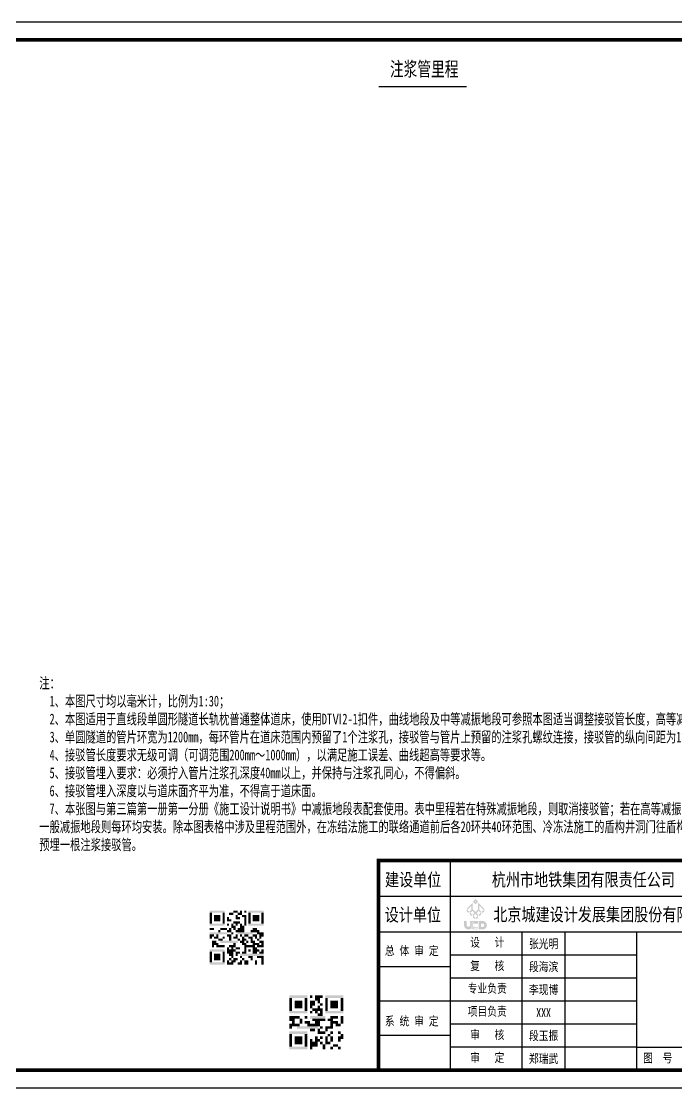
# Model space of a CAD drawing. Header units: millimetres. Extents: x -17676 to 10684, y -16208 to -7028.
# Drawn here: x 1541 to 7022, y -16208 to -7287 of the extents above; entities that cross this region are included whole.
import ezdxf
from ezdxf.enums import TextEntityAlignment as Align

# ---------------------------------------------------------------- set-up
doc = ezdxf.new("R2010")
doc.units = ezdxf.units.MM
for name, color, linetype in [('GesoftDrawFrameFrameBlockLayer', 7, 'Continuous'), ('GesoftDrawFrameInLineLayer', 85, 'Continuous'), ('GesoftDrawFrameOutLineLayer', 180, 'Continuous'), ('GesoftDrawFrameTitleLayer', 7, 'Continuous'), ('文字及标注', 6, 'Continuous'), ('设计线', 1, 'Continuous')]:
    doc.layers.add(name, color=color, linetype=linetype)
doc.styles.add('TXT', font='仿宋_GB2312.ttf', dxfattribs={"width": 0.7, "height": 80})
doc.styles.add('宋体样式', font='SimSun.ttf', dxfattribs={"width": 0.8})
doc.styles.add('宋体样式宽度0.65', font='SimSun.ttf', dxfattribs={"width": 0.65})
doc.styles.add('宋体样式宽度0.7', font='SimSun.ttf', dxfattribs={"width": 0.7})
doc.styles.add('条形码', font='BC_C39.FBC', dxfattribs={"height": 11})

# ---------------------------------------------------------------- blocks, each defined once
blk = doc.blocks.new('1.25_b3e8e4764a4440fefd9a3783b56da640')
at = {"layer": 'GesoftDrawFrameInLineLayer', "color": 0, "const_width": 1}
blk.add_lwpolyline([(0, 0), (0, 287), (-915, 287), (-915, 0), (0, 0)], dxfattribs=at)
at = {"layer": 'GesoftDrawFrameOutLineLayer', "color": 0, "const_width": 0.35}
blk.add_lwpolyline([(5, -5), (5, 292), (-940, 292), (-940, -5), (5, -5)], dxfattribs=at)
blk = doc.blocks.new('GESOFT00000000NEW_049a35bf7f0736cc4250df00ece10f93_b3e8e4764a4440fefd9a3783b56da640_2e1cf7a908f61d0b50dc33cccab90907')
at = {"layer": 'GesoftDrawFrameTitleLayer'}
h = blk.add_hatch(color=7, dxfattribs=at)
h.paths.add_polyline_path([(-172.25, 46.91), (-172.98, 46.18), (-173.72, 46.91), (-172.99, 47.65)])
h.paths.add_polyline_path([(-172.99, 47.13), (-173.2, 46.92), (-172.99, 46.72), (-172.78, 46.93)], flags=16)
h.paths.add_polyline_path([(-173.73, 46.66), (-173.73, 44.75), (-172.99, 44.02), (-172.26, 44.75), (-172.26, 46.68), (-170.47, 44.89), (-170.72, 44.64), (-170.46, 44.38), (-171.04, 43.8), (-171.29, 44.05), (-171.56, 43.78), (-171.31, 43.53), (-171.88, 42.95), (-172.14, 43.2), (-172.41, 42.94), (-172.15, 42.69), (-172.73, 42.11), (-172.99, 42.36), (-173.24, 42.11), (-173.82, 42.69), (-173.57, 42.94), (-173.84, 43.21), (-174.09, 42.96), (-174.67, 43.54), (-174.42, 43.79), (-174.69, 44.06), (-174.94, 43.81), (-175.51, 44.38), (-175.26, 44.64), (-175.51, 44.88)])
h.paths.add_polyline_path([(-171.87, 45.79), (-171.87, 44.63), (-171.29, 44.05), (-170.72, 44.64)], flags=16)
h.paths.add_polyline_path([(-172.14, 44.36), (-172.72, 43.79), (-172.14, 43.2), (-171.56, 43.78)], flags=16)
h.paths.add_polyline_path([(-172.99, 43.53), (-173.57, 42.94), (-172.99, 42.36), (-172.41, 42.94)], flags=16)
h.paths.add_polyline_path([(-173.84, 44.37), (-174.42, 43.79), (-173.84, 43.21), (-173.25, 43.79)], flags=16)
h.paths.add_polyline_path([(-174.12, 44.63), (-174.12, 45.79), (-175.26, 44.64), (-174.69, 44.06)], flags=16)
edge = h.paths.add_edge_path()
edge.add_spline(control_points=[(-173.82, 41.43), (-173.82, 41.43), (-173.82, 41.52), (-173.82, 41.52), (-173.82, 41.52), (-174.53, 41.52), (-174.53, 41.52), (-174.53, 41.52), (-174.53, 40.35), (-174.53, 40.35), (-174.53, 40.09), (-174.74, 39.89), (-174.99, 39.89), (-175.24, 39.89), (-175.45, 40.09), (-175.45, 40.35), (-175.45, 40.35), (-175.45, 41.52), (-175.45, 41.52), (-175.45, 41.52), (-176.16, 41.52), (-176.16, 41.52), (-176.16, 41.52), (-176.16, 40.35), (-176.16, 40.35), (-176.16, 39.7), (-175.64, 39.18), (-174.99, 39.18), (-174.67, 39.18), (-174.38, 39.3), (-174.17, 39.51), (-173.96, 39.3), (-173.68, 39.18), (-173.36, 39.18), (-173.36, 39.18), (-172.27, 39.18), (-172.27, 39.18), (-172.27, 39.18), (-172.27, 39.32), (-172.27, 39.32), (-172.43, 39.32), (-173.37, 39.32), (-173.37, 39.33), (-173.93, 39.34), (-174.38, 39.8), (-174.38, 40.35), (-174.38, 40.91), (-173.93, 41.36), (-173.37, 41.38), (-173.37, 41.38), (-172.43, 41.38), (-172.27, 41.38), (-172.27, 41.38), (-172.27, 41.52), (-172.27, 41.52), (-172.27, 41.52), (-173.36, 41.52), (-173.36, 41.52), (-173.52, 41.52), (-173.68, 41.49), (-173.82, 41.43)], knot_values=[0, 0, 0, 0, 1, 1, 1, 2, 2, 2, 3, 3, 3, 4, 4, 4, 5, 5, 5, 6, 6, 6, 7, 7, 7, 8, 8, 8, 9, 9, 9, 10, 10, 10, 11, 11, 11, 12, 12, 12, 13, 13, 13, 14, 14, 14, 15, 15, 15, 16, 16, 16, 17, 17, 17, 18, 18, 18, 19, 19, 19, 20, 20, 20, 20], degree=3, periodic=0)
edge = h.paths.add_edge_path(flags=17)
edge.add_spline(control_points=[(-174.32, 40.35), (-174.32, 39.83), (-173.9, 39.39), (-173.37, 39.38), (-173.36, 39.38), (-172.43, 39.38), (-172.27, 39.38), (-172.27, 39.38), (-172.27, 39.5), (-172.27, 39.5), (-172.43, 39.5), (-173.37, 39.5), (-173.37, 39.51), (-173.84, 39.52), (-174.2, 39.89), (-174.2, 40.35), (-174.2, 40.81), (-173.84, 41.18), (-173.37, 41.2), (-173.37, 41.2), (-172.43, 41.2), (-172.27, 41.2), (-172.27, 41.2), (-172.27, 41.32), (-172.27, 41.32), (-172.43, 41.32), (-173.36, 41.32), (-173.37, 41.32), (-173.89, 41.31), (-174.32, 40.87), (-174.32, 40.35)], knot_values=[0, 0, 0, 0, 1, 1, 1, 2, 2, 2, 3, 3, 3, 4, 4, 4, 5, 5, 5, 6, 6, 6, 7, 7, 7, 8, 8, 8, 9, 9, 9, 10, 10, 10, 10], degree=3, periodic=0)
edge = h.paths.add_edge_path(flags=16)
edge.add_spline(control_points=[(-174.14, 40.35), (-174.14, 39.92), (-173.8, 39.57), (-173.37, 39.56), (-173.36, 39.56), (-172.43, 39.56), (-172.27, 39.56), (-172.27, 39.56), (-172.27, 39.68), (-172.27, 39.68), (-172.43, 39.68), (-173.36, 39.68), (-173.37, 39.68), (-173.73, 39.69), (-174.02, 39.98), (-174.02, 40.35), (-174.02, 40.71), (-173.74, 41.01), (-173.38, 41.02), (-173.37, 41.02), (-172.43, 41.02), (-172.27, 41.02), (-172.27, 41.02), (-172.27, 41.14), (-172.27, 41.14), (-172.43, 41.14), (-173.36, 41.14), (-173.37, 41.14), (-173.8, 41.13), (-174.14, 40.78), (-174.14, 40.35)], knot_values=[0, 0, 0, 0, 1, 1, 1, 2, 2, 2, 3, 3, 3, 4, 4, 4, 5, 5, 5, 6, 6, 6, 7, 7, 7, 8, 8, 8, 9, 9, 9, 10, 10, 10, 10], degree=3, periodic=0)
edge = h.paths.add_edge_path(flags=16)
edge.add_spline(control_points=[(-173.96, 40.35), (-173.96, 40.02), (-173.7, 39.75), (-173.37, 39.74), (-173.35, 39.74), (-172.43, 39.74), (-172.27, 39.74), (-172.27, 39.74), (-172.27, 39.89), (-172.27, 39.89), (-172.27, 39.89), (-173.31, 39.89), (-173.31, 39.89), (-173.56, 39.89), (-173.81, 40.1), (-173.81, 40.35), (-173.81, 40.6), (-173.56, 40.81), (-173.31, 40.81), (-173.31, 40.81), (-172.27, 40.81), (-172.27, 40.81), (-172.27, 40.81), (-172.27, 40.96), (-172.27, 40.96), (-172.43, 40.96), (-173.36, 40.96), (-173.37, 40.96), (-173.7, 40.95), (-173.96, 40.68), (-173.96, 40.35)], knot_values=[0, 0, 0, 0, 1, 1, 1, 2, 2, 2, 3, 3, 3, 4, 4, 4, 5, 5, 5, 6, 6, 6, 7, 7, 7, 8, 8, 8, 9, 9, 9, 10, 10, 10, 10], degree=3, periodic=0)
edge = h.paths.add_edge_path()
edge.add_spline(control_points=[(-170.98, 41.52), (-170.98, 41.52), (-171.45, 41.52), (-171.45, 41.52), (-171.45, 41.52), (-172.08, 41.52), (-172.08, 41.52), (-172.08, 41.52), (-172.08, 39.21), (-172.08, 39.21), (-172.08, 39.21), (-172.08, 39.21), (-172.08, 39.21), (-172.08, 39.21), (-172.07, 39.18), (-172.07, 39.18), (-172.07, 39.18), (-170.98, 39.18), (-170.98, 39.18), (-170.33, 39.18), (-169.81, 39.7), (-169.81, 40.35), (-169.81, 41), (-170.33, 41.52), (-170.98, 41.52)], knot_values=[0, 0, 0, 0, 1, 1, 1, 2, 2, 2, 3, 3, 3, 4, 4, 4, 5, 5, 5, 6, 6, 6, 7, 7, 7, 8, 8, 8, 8], degree=3, periodic=0)
edge = h.paths.add_edge_path(flags=16)
edge.add_spline(control_points=[(-170.98, 39.89), (-170.98, 39.89), (-171.45, 39.89), (-171.45, 39.89), (-171.45, 39.89), (-171.45, 40.81), (-171.45, 40.81), (-171.45, 40.81), (-170.98, 40.81), (-170.98, 40.81), (-170.73, 40.81), (-170.52, 40.6), (-170.52, 40.35), (-170.52, 40.1), (-170.73, 39.89), (-170.98, 39.89)], knot_values=[0, 0, 0, 0, 1, 1, 1, 2, 2, 2, 3, 3, 3, 4, 4, 4, 5, 5, 5, 5], degree=3, periodic=0)
at = {"color": 0}
for points in [[(-247.07, 44.41), (-242.87, 44.41), (-247.07, 43.81), (-242.87, 43.81)], [(-247.07, 43.81), (-246.47, 43.81), (-247.07, 43.21), (-246.47, 43.21)], [(-247.07, 43.21), (-246.47, 43.21), (-247.07, 42.61), (-246.47, 42.61)], [(-247.07, 42.61), (-246.47, 42.61), (-247.07, 42.01), (-246.47, 42.01)], [(-247.07, 42.01), (-246.47, 42.01), (-247.07, 41.41), (-246.47, 41.41)], [(-245.87, 43.21), (-244.07, 43.21), (-245.87, 42.61), (-244.07, 42.61)], [(-245.87, 42.61), (-244.07, 42.61), (-245.87, 42.01), (-244.07, 42.01)], [(-245.87, 42.01), (-244.07, 42.01), (-245.87, 41.41), (-244.07, 41.41)], [(-243.47, 43.81), (-242.87, 43.81), (-243.47, 43.21), (-242.87, 43.21)], [(-243.47, 43.21), (-242.87, 43.21), (-243.47, 42.61), (-242.87, 42.61)], [(-243.47, 42.61), (-242.87, 42.61), (-243.47, 42.01), (-242.87, 42.01)], [(-243.47, 42.01), (-242.87, 42.01), (-243.47, 41.41), (-242.87, 41.41)], [(-242.27, 42.61), (-241.67, 42.61), (-242.27, 42.01), (-241.67, 42.01)], [(-242.27, 42.01), (-241.07, 42.01), (-242.27, 41.41), (-241.07, 41.41)], [(-241.67, 43.81), (-240.47, 43.81), (-241.67, 43.21), (-240.47, 43.21)], [(-240.47, 44.41), (-239.27, 44.41), (-240.47, 43.81), (-239.27, 43.81)], [(-239.87, 43.21), (-239.27, 43.21), (-239.87, 42.61), (-239.27, 42.61)], [(-239.87, 42.61), (-238.67, 42.61), (-239.87, 42.01), (-238.67, 42.01)], [(-239.27, 43.81), (-238.07, 43.81), (-239.27, 43.21), (-238.07, 43.21)], [(-238.67, 44.41), (-238.07, 44.41), (-238.67, 43.81), (-238.07, 43.81)], [(-238.07, 43.21), (-236.87, 43.21), (-238.07, 42.61), (-236.87, 42.61)], [(-237.47, 44.41), (-236.87, 44.41), (-237.47, 43.81), (-236.87, 43.81)], [(-237.47, 42.61), (-236.87, 42.61), (-237.47, 42.01), (-236.87, 42.01)], [(-237.47, 42.01), (-236.87, 42.01), (-237.47, 41.41), (-236.87, 41.41)], [(-236.27, 44.41), (-232.07, 44.41), (-236.27, 43.81), (-232.07, 43.81)], [(-236.27, 43.81), (-235.67, 43.81), (-236.27, 43.21), (-235.67, 43.21)], [(-236.27, 43.21), (-235.67, 43.21), (-236.27, 42.61), (-235.67, 42.61)], [(-236.27, 42.61), (-235.67, 42.61), (-236.27, 42.01), (-235.67, 42.01)], [(-236.27, 42.01), (-235.67, 42.01), (-236.27, 41.41), (-235.67, 41.41)], [(-235.07, 43.21), (-233.27, 43.21), (-235.07, 42.61), (-233.27, 42.61)], [(-235.07, 42.61), (-233.27, 42.61), (-235.07, 42.01), (-233.27, 42.01)], [(-235.07, 42.01), (-233.27, 42.01), (-235.07, 41.41), (-233.27, 41.41)], [(-232.67, 43.81), (-232.07, 43.81), (-232.67, 43.21), (-232.07, 43.21)], [(-232.67, 43.21), (-232.07, 43.21), (-232.67, 42.61), (-232.07, 42.61)], [(-232.67, 42.61), (-232.07, 42.61), (-232.67, 42.01), (-232.07, 42.01)], [(-232.67, 42.01), (-232.07, 42.01), (-232.67, 41.41), (-232.07, 41.41)], [(-247.07, 41.41), (-246.47, 41.41), (-247.07, 40.81), (-246.47, 40.81)], [(-247.07, 40.81), (-242.87, 40.81), (-247.07, 40.21), (-242.87, 40.21)], [(-247.07, 39.61), (-245.87, 39.61), (-247.07, 39.01), (-245.87, 39.01)], [(-244.67, 39.01), (-244.07, 39.01), (-244.67, 38.41), (-244.07, 38.41)], [(-244.07, 39.61), (-242.27, 39.61), (-244.07, 39.01), (-242.27, 39.01)], [(-243.47, 41.41), (-242.87, 41.41), (-243.47, 40.81), (-242.87, 40.81)], [(-242.27, 40.81), (-241.67, 40.81), (-242.27, 40.21), (-241.67, 40.21)], [(-242.27, 39.01), (-241.07, 39.01), (-242.27, 38.41), (-241.07, 38.41)], [(-241.67, 39.61), (-241.07, 39.61), (-241.67, 39.01), (-241.07, 39.01)], [(-241.07, 40.81), (-240.47, 40.81), (-241.07, 40.21), (-240.47, 40.21)], [(-241.07, 40.21), (-239.87, 40.21), (-241.07, 39.61), (-239.87, 39.61)], [(-240.47, 41.41), (-238.67, 41.41), (-240.47, 40.81), (-238.67, 40.81)], [(-240.47, 39.61), (-239.87, 39.61), (-240.47, 39.01), (-239.87, 39.01)], [(-239.87, 40.81), (-239.27, 40.81), (-239.87, 40.21), (-239.27, 40.21)], [(-239.87, 39.01), (-237.47, 39.01), (-239.87, 38.41), (-237.47, 38.41)], [(-239.27, 39.61), (-237.47, 39.61), (-239.27, 39.01), (-237.47, 39.01)], [(-238.67, 40.81), (-238.07, 40.81), (-238.67, 40.21), (-238.07, 40.21)], [(-238.67, 40.21), (-237.47, 40.21), (-238.67, 39.61), (-237.47, 39.61)], [(-237.47, 41.41), (-236.87, 41.41), (-237.47, 40.81), (-236.87, 40.81)], [(-237.47, 40.81), (-236.87, 40.81), (-237.47, 40.21), (-236.87, 40.21)], [(-236.27, 41.41), (-235.67, 41.41), (-236.27, 40.81), (-235.67, 40.81)], [(-236.27, 40.81), (-232.07, 40.81), (-236.27, 40.21), (-232.07, 40.21)], [(-235.67, 39.01), (-233.27, 39.01), (-235.67, 38.41), (-233.27, 38.41)], [(-235.07, 39.61), (-233.87, 39.61), (-235.07, 39.01), (-233.87, 39.01)], [(-232.67, 41.41), (-232.07, 41.41), (-232.67, 40.81), (-232.07, 40.81)], [(-247.07, 38.41), (-242.27, 38.41), (-247.07, 37.81), (-242.27, 37.81)], [(-247.07, 37.81), (-245.87, 37.81), (-247.07, 37.21), (-245.87, 37.21)], [(-247.07, 37.21), (-246.47, 37.21), (-247.07, 36.61), (-246.47, 36.61)], [(-246.47, 36.01), (-245.27, 36.01), (-246.47, 35.41), (-245.27, 35.41)], [(-245.87, 37.21), (-244.67, 37.21), (-245.87, 36.61), (-244.67, 36.61)], [(-245.27, 37.81), (-244.67, 37.81), (-245.27, 37.21), (-244.67, 37.21)], [(-244.67, 36.61), (-243.47, 36.61), (-244.67, 36.01), (-243.47, 36.01)], [(-244.07, 36.01), (-239.27, 36.01), (-244.07, 35.41), (-239.27, 35.41)], [(-243.47, 37.21), (-242.87, 37.21), (-243.47, 36.61), (-242.87, 36.61)], [(-242.27, 37.81), (-241.07, 37.81), (-242.27, 37.21), (-241.07, 37.21)], [(-241.67, 37.21), (-241.07, 37.21), (-241.67, 36.61), (-241.07, 36.61)], [(-241.67, 36.61), (-241.07, 36.61), (-241.67, 36.01), (-241.07, 36.01)], [(-241.07, 38.41), (-240.47, 38.41), (-241.07, 37.81), (-240.47, 37.81)], [(-240.47, 37.21), (-239.27, 37.21), (-240.47, 36.61), (-239.27, 36.61)], [(-239.87, 37.81), (-239.27, 37.81), (-239.87, 37.21), (-239.27, 37.21)], [(-239.27, 38.41), (-235.07, 38.41), (-239.27, 37.81), (-235.07, 37.81)], [(-239.27, 36.61), (-238.67, 36.61), (-239.27, 36.01), (-238.67, 36.01)], [(-238.67, 37.81), (-238.07, 37.81), (-238.67, 37.21), (-238.07, 37.21)], [(-238.67, 36.01), (-237.47, 36.01), (-238.67, 35.41), (-237.47, 35.41)], [(-238.07, 37.21), (-237.47, 37.21), (-238.07, 36.61), (-237.47, 36.61)], [(-238.07, 36.61), (-236.87, 36.61), (-238.07, 36.01), (-236.87, 36.01)], [(-237.47, 37.81), (-236.27, 37.81), (-237.47, 37.21), (-236.27, 37.21)], [(-236.87, 36.01), (-236.27, 36.01), (-236.87, 35.41), (-236.27, 35.41)], [(-236.27, 37.21), (-235.07, 37.21), (-236.27, 36.61), (-235.07, 36.61)], [(-235.67, 36.61), (-235.07, 36.61), (-235.67, 36.01), (-235.07, 36.01)], [(-235.67, 36.01), (-234.47, 36.01), (-235.67, 35.41), (-234.47, 35.41)], [(-235.07, 37.81), (-233.87, 37.81), (-235.07, 37.21), (-233.87, 37.21)], [(-234.47, 37.21), (-233.87, 37.21), (-234.47, 36.61), (-233.87, 36.61)], [(-233.87, 38.41), (-232.07, 38.41), (-233.87, 37.81), (-232.07, 37.81)], [(-233.87, 36.61), (-233.27, 36.61), (-233.87, 36.01), (-233.27, 36.01)], [(-233.27, 37.81), (-232.07, 37.81), (-233.27, 37.21), (-232.07, 37.21)], [(-233.27, 37.21), (-232.67, 37.21), (-233.27, 36.61), (-232.67, 36.61)], [(-233.27, 36.01), (-232.07, 36.01), (-233.27, 35.41), (-232.07, 35.41)], [(-247.07, 33.61), (-242.87, 33.61), (-247.07, 33.01), (-242.87, 33.01)], [(-247.07, 33.01), (-246.47, 33.01), (-247.07, 32.41), (-246.47, 32.41)], [(-246.47, 35.41), (-244.67, 35.41), (-246.47, 34.81), (-244.67, 34.81)], [(-246.47, 34.81), (-245.87, 34.81), (-246.47, 34.21), (-245.87, 34.21)], [(-245.27, 34.81), (-242.87, 34.81), (-245.27, 34.21), (-242.87, 34.21)], [(-243.47, 33.01), (-242.87, 33.01), (-243.47, 32.41), (-242.87, 32.41)], [(-242.27, 34.21), (-241.67, 34.21), (-242.27, 33.61), (-241.67, 33.61)], [(-242.27, 33.61), (-239.87, 33.61), (-242.27, 33.01), (-239.87, 33.01)], [(-242.27, 33.01), (-240.47, 33.01), (-242.27, 32.41), (-240.47, 32.41)], [(-241.67, 34.81), (-239.87, 34.81), (-241.67, 34.21), (-239.87, 34.21)], [(-241.07, 34.21), (-240.47, 34.21), (-241.07, 33.61), (-240.47, 33.61)], [(-240.47, 35.41), (-239.87, 35.41), (-240.47, 34.81), (-239.87, 34.81)], [(-239.87, 34.21), (-238.67, 34.21), (-239.87, 33.61), (-238.67, 33.61)], [(-239.87, 33.01), (-238.67, 33.01), (-239.87, 32.41), (-238.67, 32.41)], [(-238.07, 35.41), (-236.87, 35.41), (-238.07, 34.81), (-236.87, 34.81)], [(-238.07, 33.01), (-236.87, 33.01), (-238.07, 32.41), (-236.87, 32.41)], [(-237.47, 34.81), (-234.47, 34.81), (-237.47, 34.21), (-234.47, 34.21)], [(-237.47, 34.21), (-236.87, 34.21), (-237.47, 33.61), (-236.87, 33.61)], [(-237.47, 33.61), (-236.87, 33.61), (-237.47, 33.01), (-236.87, 33.01)], [(-236.27, 33.61), (-235.67, 33.61), (-236.27, 33.01), (-235.67, 33.01)], [(-235.07, 35.41), (-233.27, 35.41), (-235.07, 34.81), (-233.27, 34.81)], [(-235.07, 34.21), (-233.87, 34.21), (-235.07, 33.61), (-233.87, 33.61)], [(-235.07, 33.61), (-233.27, 33.61), (-235.07, 33.01), (-233.27, 33.01)], [(-235.07, 33.01), (-233.87, 33.01), (-235.07, 32.41), (-233.87, 32.41)], [(-233.87, 34.81), (-232.07, 34.81), (-233.87, 34.21), (-232.07, 34.21)], [(-233.27, 33.01), (-232.07, 33.01), (-233.27, 32.41), (-232.07, 32.41)], [(-232.67, 35.41), (-232.07, 35.41), (-232.67, 34.81), (-232.07, 34.81)], [(-232.67, 33.61), (-232.07, 33.61), (-232.67, 33.01), (-232.07, 33.01)], [(-247.07, 32.41), (-246.47, 32.41), (-247.07, 31.81), (-246.47, 31.81)], [(-247.07, 31.81), (-246.47, 31.81), (-247.07, 31.21), (-246.47, 31.21)], [(-247.07, 31.21), (-246.47, 31.21), (-247.07, 30.61), (-246.47, 30.61)], [(-247.07, 30.61), (-246.47, 30.61), (-247.07, 30.01), (-246.47, 30.01)], [(-247.07, 30.01), (-242.87, 30.01), (-247.07, 29.41), (-242.87, 29.41)], [(-245.87, 32.41), (-244.07, 32.41), (-245.87, 31.81), (-244.07, 31.81)], [(-245.87, 31.81), (-244.07, 31.81), (-245.87, 31.21), (-244.07, 31.21)], [(-245.87, 31.21), (-244.07, 31.21), (-245.87, 30.61), (-244.07, 30.61)], [(-243.47, 32.41), (-242.87, 32.41), (-243.47, 31.81), (-242.87, 31.81)], [(-243.47, 31.81), (-242.87, 31.81), (-243.47, 31.21), (-242.87, 31.21)], [(-243.47, 31.21), (-242.87, 31.21), (-243.47, 30.61), (-242.87, 30.61)], [(-243.47, 30.61), (-242.87, 30.61), (-243.47, 30.01), (-242.87, 30.01)], [(-242.27, 30.61), (-241.67, 30.61), (-242.27, 30.01), (-241.67, 30.01)], [(-242.27, 30.01), (-240.47, 30.01), (-242.27, 29.41), (-240.47, 29.41)], [(-241.67, 32.41), (-240.47, 32.41), (-241.67, 31.81), (-240.47, 31.81)], [(-241.67, 31.21), (-241.07, 31.21), (-241.67, 30.61), (-241.07, 30.61)], [(-241.07, 31.81), (-240.47, 31.81), (-241.07, 31.21), (-240.47, 31.21)], [(-241.07, 30.61), (-239.87, 30.61), (-241.07, 30.01), (-239.87, 30.01)], [(-240.47, 31.21), (-239.27, 31.21), (-240.47, 30.61), (-239.27, 30.61)], [(-239.87, 32.41), (-239.27, 32.41), (-239.87, 31.81), (-239.27, 31.81)], [(-239.27, 30.01), (-238.07, 30.01), (-239.27, 29.41), (-238.07, 29.41)], [(-238.67, 32.41), (-232.07, 32.41), (-238.67, 31.81), (-232.07, 31.81)], [(-238.67, 31.81), (-238.07, 31.81), (-238.67, 31.21), (-238.07, 31.21)], [(-238.67, 30.61), (-238.07, 30.61), (-238.67, 30.01), (-238.07, 30.01)], [(-238.07, 31.21), (-237.47, 31.21), (-238.07, 30.61), (-237.47, 30.61)], [(-237.47, 30.61), (-236.27, 30.61), (-237.47, 30.01), (-236.27, 30.01)], [(-237.47, 30.01), (-236.27, 30.01), (-237.47, 29.41), (-236.27, 29.41)], [(-236.27, 31.81), (-235.07, 31.81), (-236.27, 31.21), (-235.07, 31.21)], [(-235.67, 31.21), (-235.07, 31.21), (-235.67, 30.61), (-235.07, 30.61)], [(-234.47, 30.61), (-233.87, 30.61), (-234.47, 30.01), (-233.87, 30.01)], [(-234.47, 30.01), (-233.87, 30.01), (-234.47, 29.41), (-233.87, 29.41)], [(-233.87, 31.81), (-232.07, 31.81), (-233.87, 31.21), (-232.07, 31.21)], [(-232.67, 31.21), (-232.07, 31.21), (-232.67, 30.61), (-232.07, 30.61)], [(-232.67, 30.61), (-232.07, 30.61), (-232.67, 30.01), (-232.07, 30.01)], [(-232.67, 30.01), (-232.07, 30.01), (-232.67, 29.41), (-232.07, 29.41)], [(-224.87, 20.79), (-219.87, 20.79), (-224.87, 20.07), (-219.87, 20.07)], [(-224.87, 20.07), (-224.15, 20.07), (-224.87, 19.36), (-224.15, 19.36)], [(-224.87, 19.36), (-224.15, 19.36), (-224.87, 18.64), (-224.15, 18.64)], [(-224.87, 18.64), (-224.15, 18.64), (-224.87, 17.93), (-224.15, 17.93)], [(-224.87, 17.93), (-224.15, 17.93), (-224.87, 17.21), (-224.15, 17.21)], [(-223.44, 19.36), (-221.3, 19.36), (-223.44, 18.64), (-221.3, 18.64)], [(-223.44, 18.64), (-221.3, 18.64), (-223.44, 17.93), (-221.3, 17.93)], [(-223.44, 17.93), (-221.3, 17.93), (-223.44, 17.21), (-221.3, 17.21)], [(-220.58, 20.07), (-219.87, 20.07), (-220.58, 19.36), (-219.87, 19.36)], [(-220.58, 19.36), (-219.87, 19.36), (-220.58, 18.64), (-219.87, 18.64)], [(-220.58, 18.64), (-219.87, 18.64), (-220.58, 17.93), (-219.87, 17.93)], [(-220.58, 17.93), (-219.87, 17.93), (-220.58, 17.21), (-219.87, 17.21)], [(-219.15, 20.79), (-218.44, 20.79), (-219.15, 20.07), (-218.44, 20.07)], [(-219.15, 19.36), (-217.72, 19.36), (-219.15, 18.64), (-217.72, 18.64)], [(-219.15, 18.64), (-217.72, 18.64), (-219.15, 17.93), (-217.72, 17.93)], [(-219.15, 17.93), (-218.44, 17.93), (-219.15, 17.21), (-218.44, 17.21)], [(-217.72, 20.79), (-215.58, 20.79), (-217.72, 20.07), (-215.58, 20.07)], [(-217.72, 20.07), (-216.3, 20.07), (-217.72, 19.36), (-216.3, 19.36)], [(-217.01, 19.36), (-216.3, 19.36), (-217.01, 18.64), (-216.3, 18.64)], [(-217.01, 17.93), (-216.3, 17.93), (-217.01, 17.21), (-216.3, 17.21)], [(-216.3, 18.64), (-215.58, 18.64), (-216.3, 17.93), (-215.58, 17.93)], [(-214.87, 20.79), (-209.87, 20.79), (-214.87, 20.07), (-209.87, 20.07)], [(-214.87, 20.07), (-214.15, 20.07), (-214.87, 19.36), (-214.15, 19.36)], [(-214.87, 19.36), (-214.15, 19.36), (-214.87, 18.64), (-214.15, 18.64)], [(-214.87, 18.64), (-214.15, 18.64), (-214.87, 17.93), (-214.15, 17.93)], [(-214.87, 17.93), (-214.15, 17.93), (-214.87, 17.21), (-214.15, 17.21)], [(-213.44, 19.36), (-211.3, 19.36), (-213.44, 18.64), (-211.3, 18.64)], [(-213.44, 18.64), (-211.3, 18.64), (-213.44, 17.93), (-211.3, 17.93)], [(-213.44, 17.93), (-211.3, 17.93), (-213.44, 17.21), (-211.3, 17.21)], [(-210.58, 20.07), (-209.87, 20.07), (-210.58, 19.36), (-209.87, 19.36)], [(-210.58, 19.36), (-209.87, 19.36), (-210.58, 18.64), (-209.87, 18.64)], [(-210.58, 18.64), (-209.87, 18.64), (-210.58, 17.93), (-209.87, 17.93)], [(-210.58, 17.93), (-209.87, 17.93), (-210.58, 17.21), (-209.87, 17.21)], [(-224.87, 17.21), (-224.15, 17.21), (-224.87, 16.5), (-224.15, 16.5)], [(-224.87, 16.5), (-219.87, 16.5), (-224.87, 15.79), (-219.87, 15.79)], [(-224.87, 15.07), (-222.01, 15.07), (-224.87, 14.36), (-222.01, 14.36)], [(-220.58, 17.21), (-219.87, 17.21), (-220.58, 16.5), (-219.87, 16.5)], [(-220.58, 15.07), (-219.87, 15.07), (-220.58, 14.36), (-219.87, 14.36)], [(-219.15, 16.5), (-218.44, 16.5), (-219.15, 15.79), (-218.44, 15.79)], [(-219.15, 15.07), (-214.87, 15.07), (-219.15, 14.36), (-214.87, 14.36)], [(-218.44, 17.21), (-215.58, 17.21), (-218.44, 16.5), (-215.58, 16.5)], [(-217.72, 16.5), (-217.01, 16.5), (-217.72, 15.79), (-217.01, 15.79)], [(-217.01, 15.79), (-215.58, 15.79), (-217.01, 15.07), (-215.58, 15.07)], [(-216.3, 16.5), (-215.58, 16.5), (-216.3, 15.79), (-215.58, 15.79)], [(-214.87, 17.21), (-214.15, 17.21), (-214.87, 16.5), (-214.15, 16.5)], [(-214.87, 16.5), (-209.87, 16.5), (-214.87, 15.79), (-209.87, 15.79)], [(-213.44, 15.07), (-211.3, 15.07), (-213.44, 14.36), (-211.3, 14.36)], [(-210.58, 17.21), (-209.87, 17.21), (-210.58, 16.5), (-209.87, 16.5)], [(-210.58, 15.07), (-209.87, 15.07), (-210.58, 14.36), (-209.87, 14.36)], [(-224.87, 14.36), (-223.44, 14.36), (-224.87, 13.64), (-223.44, 13.64)], [(-224.87, 12.93), (-222.01, 12.93), (-224.87, 12.21), (-222.01, 12.21)], [(-224.87, 12.21), (-224.15, 12.21), (-224.87, 11.5), (-224.15, 11.5)], [(-224.15, 13.64), (-223.44, 13.64), (-224.15, 12.93), (-223.44, 12.93)], [(-222.72, 12.21), (-217.01, 12.21), (-222.72, 11.5), (-217.01, 11.5)], [(-222.01, 14.36), (-221.3, 14.36), (-222.01, 13.64), (-221.3, 13.64)], [(-222.01, 13.64), (-221.3, 13.64), (-222.01, 12.93), (-221.3, 12.93)], [(-220.58, 13.64), (-219.15, 13.64), (-220.58, 12.93), (-219.15, 12.93)], [(-219.87, 12.93), (-216.3, 12.93), (-219.87, 12.21), (-216.3, 12.21)], [(-218.44, 14.36), (-214.87, 14.36), (-218.44, 13.64), (-214.87, 13.64)], [(-217.72, 13.64), (-216.3, 13.64), (-217.72, 12.93), (-216.3, 12.93)], [(-216.3, 12.21), (-215.58, 12.21), (-216.3, 11.5), (-215.58, 11.5)], [(-214.87, 12.21), (-212.72, 12.21), (-214.87, 11.5), (-212.72, 11.5)], [(-214.15, 14.36), (-212.72, 14.36), (-214.15, 13.64), (-212.72, 13.64)], [(-213.44, 13.64), (-211.3, 13.64), (-213.44, 12.93), (-211.3, 12.93)], [(-213.44, 12.93), (-212.72, 12.93), (-213.44, 12.21), (-212.72, 12.21)], [(-212.01, 12.93), (-210.58, 12.93), (-212.01, 12.21), (-210.58, 12.21)], [(-210.58, 14.36), (-209.87, 14.36), (-210.58, 13.64), (-209.87, 13.64)], [(-210.58, 13.64), (-209.87, 13.64), (-210.58, 12.93), (-209.87, 12.93)], [(-224.87, 10.79), (-219.87, 10.79), (-224.87, 10.07), (-219.87, 10.07)], [(-224.87, 10.07), (-224.15, 10.07), (-224.87, 9.36), (-224.15, 9.36)], [(-224.87, 9.36), (-224.15, 9.36), (-224.87, 8.64), (-224.15, 8.64)], [(-223.44, 9.36), (-221.3, 9.36), (-223.44, 8.64), (-221.3, 8.64)], [(-220.58, 10.07), (-219.87, 10.07), (-220.58, 9.36), (-219.87, 9.36)], [(-220.58, 9.36), (-219.87, 9.36), (-220.58, 8.64), (-219.87, 8.64)], [(-219.15, 11.5), (-217.72, 11.5), (-219.15, 10.79), (-217.72, 10.79)], [(-217.72, 9.36), (-217.01, 9.36), (-217.72, 8.64), (-217.01, 8.64)], [(-217.01, 11.5), (-216.3, 11.5), (-217.01, 10.79), (-216.3, 10.79)], [(-217.01, 10.79), (-214.87, 10.79), (-217.01, 10.07), (-214.87, 10.07)], [(-216.3, 9.36), (-215.58, 9.36), (-216.3, 8.64), (-215.58, 8.64)], [(-214.87, 11.5), (-214.15, 11.5), (-214.87, 10.79), (-214.15, 10.79)], [(-214.87, 9.36), (-214.15, 9.36), (-214.87, 8.64), (-214.15, 8.64)], [(-214.15, 10.07), (-213.44, 10.07), (-214.15, 9.36), (-213.44, 9.36)], [(-213.44, 10.79), (-212.72, 10.79), (-213.44, 10.07), (-212.72, 10.07)], [(-213.44, 9.36), (-212.72, 9.36), (-213.44, 8.64), (-212.72, 8.64)], [(-211.3, 10.79), (-210.58, 10.79), (-211.3, 10.07), (-210.58, 10.07)], [(-211.3, 9.36), (-209.87, 9.36), (-211.3, 8.64), (-209.87, 8.64)], [(-210.58, 10.07), (-209.87, 10.07), (-210.58, 9.36), (-209.87, 9.36)], [(-224.87, 8.64), (-224.15, 8.64), (-224.87, 7.93), (-224.15, 7.93)], [(-224.87, 7.93), (-224.15, 7.93), (-224.87, 7.21), (-224.15, 7.21)], [(-224.87, 7.21), (-224.15, 7.21), (-224.87, 6.5), (-224.15, 6.5)], [(-224.87, 6.5), (-219.87, 6.5), (-224.87, 5.79), (-219.87, 5.79)], [(-223.44, 8.64), (-221.3, 8.64), (-223.44, 7.93), (-221.3, 7.93)], [(-223.44, 7.93), (-221.3, 7.93), (-223.44, 7.21), (-221.3, 7.21)], [(-220.58, 8.64), (-219.87, 8.64), (-220.58, 7.93), (-219.87, 7.93)], [(-220.58, 7.93), (-219.87, 7.93), (-220.58, 7.21), (-219.87, 7.21)], [(-220.58, 7.21), (-219.87, 7.21), (-220.58, 6.5), (-219.87, 6.5)], [(-219.15, 8.64), (-218.44, 8.64), (-219.15, 7.93), (-218.44, 7.93)], [(-219.15, 7.93), (-217.01, 7.93), (-219.15, 7.21), (-217.01, 7.21)], [(-219.15, 7.21), (-217.01, 7.21), (-219.15, 6.5), (-217.01, 6.5)], [(-219.15, 6.5), (-218.44, 6.5), (-219.15, 5.79), (-218.44, 5.79)], [(-217.72, 8.64), (-216.3, 8.64), (-217.72, 7.93), (-216.3, 7.93)], [(-216.3, 7.93), (-215.58, 7.93), (-216.3, 7.21), (-215.58, 7.21)], [(-215.58, 7.21), (-214.87, 7.21), (-215.58, 6.5), (-214.87, 6.5)], [(-215.58, 6.5), (-214.87, 6.5), (-215.58, 5.79), (-214.87, 5.79)], [(-214.87, 8.64), (-214.15, 8.64), (-214.87, 7.93), (-214.15, 7.93)], [(-214.87, 7.93), (-213.44, 7.93), (-214.87, 7.21), (-213.44, 7.21)], [(-213.44, 8.64), (-212.72, 8.64), (-213.44, 7.93), (-212.72, 7.93)], [(-213.44, 6.5), (-212.72, 6.5), (-213.44, 5.79), (-212.72, 5.79)], [(-212.72, 7.21), (-211.3, 7.21), (-212.72, 6.5), (-211.3, 6.5)], [(-211.3, 8.64), (-210.58, 8.64), (-211.3, 7.93), (-210.58, 7.93)], [(-211.3, 6.5), (-210.58, 6.5), (-211.3, 5.79), (-210.58, 5.79)]]:
    blk.add_solid(points, dxfattribs=at)
at = {"layer": 'GesoftDrawFrameTitleLayer', "color": 7}
for p, q in [((-180, 0), (-180, 58.4)), ((-200, 48.4), (-200, 0)), ((-180, 48.4), (-200, 48.4)), ((0, 48.4), (-180, 48.4)), ((-180, 38.4), (-200, 38.4)), ((0, 38.4), (-180, 38.4)), ((-160, 0), (-160, 38.4)), ((-148, 0), (-148, 38.4)), ((-128, 0), (-128, 38.4)), ((-128, 32), (-180, 32)), ((-180, 28.8), (-200, 28.8)), ((-128, 25.6), (-180, 25.6)), ((-180, 19.2), (-200, 19.2)), ((-128, 19.2), (-180, 19.2)), ((-128, 12.8), (-180, 12.8)), ((-180, 9.6), (-200, 9.6)), ((-128, 6.4), (-180, 6.4)), ((-128, 6.4), (-40, 6.4)), ((-180, 0), (-200, 0))]:
    blk.add_line(p, q, dxfattribs=at)
at = {"layer": 'GesoftDrawFrameTitleLayer', "color": 7, "const_width": 1}
blk.add_lwpolyline([(0, 0), (0, 58.4), (-200, 58.4), (-200, 0)], close=True, dxfattribs=at)
at = {"layer": 'GesoftDrawFrameTitleLayer', "color": 7}
blk.add_point((-180, 48.4), dxfattribs=at)
at = {"layer": 'GesoftDrawFrameFrameBlockLayer'}
blk.add_blockref('1.25_b3e8e4764a4440fefd9a3783b56da640', (0, 0), dxfattribs=at)
at = {"layer": 'GesoftDrawFrameTitleLayer', "color": 7, "style": '宋体样式宽度0.7', "width": 0.8}
for s, height, p in [('建设单位', 3.6, (-198.22, 51.24)), (' 杭州市地铁集团有限责任公司', 3.6, (-170.4, 51.24)), ('设计单位', 3.6, (-198.3, 41.47)), ('北京城建设计发展集团股份有限公司', 3.6, (-168.03, 41.54)), ('总 体 审 定', 2.5, (-198.26, 32.01)), ('系 统 审 定', 2.5, (-198.26, 12.42)), ('图  号', 2.5, (-126.26, 2.12))]:
    blk.add_text(s, height=height, dxfattribs=at).set_placement(p)
at = {"layer": 'GesoftDrawFrameTitleLayer', "color": 7, "style": '宋体样式宽度0.65', "width": 0.8}
for s, p in [('设   计', (-169.71, 35.65)), ('复   核', (-169.71, 29.13)), ('专业负责', (-169.71, 22.83)), ('项目负责', (-169.71, 16.43)), ('审   核', (-169.71, 9.92)), ('审   定', (-169.71, 3.54))]:
    blk.add_text(s, height=2.5, dxfattribs=at).set_placement(p, align=Align.MIDDLE)
at = {"layer": 'GesoftDrawFrameTitleLayer', "color": 7, "style": '条形码', "width": 2}
blk.add_attdef('BARCODE', (-2.8, 60.5), '', height=6, rotation=90, dxfattribs=at)
at = {"layer": 'GesoftDrawFrameTitleLayer', "style": '宋体样式'}
for tag, height, width, p in [('GCMC0', 3.6, 0.8, (-40, 43.4)), ('SHEJI', 2.5, 0.8, (-154, 35.2)), ('SHEJI2', 2.5, 0.8, (-137.76, 35.27)), ('SJJD', 2.5, 0.8, (-14, 34.4)), ('JIAOHE', 2.5, 0.8, (-154, 28.8)), ('JIAOHE2', 2.5, 0.8, (-137.61, 28.83)), ('VERSION0', 2.5, 0.8, (-14, 26.4)), ('ZTSD', 2.5, 0.8, (-190, 24)), ('CEMING', 4, 0.7, (-84, 22.59)), ('ZYFZR1', 2.5, 0.8, (-154, 22.4)), ('ZYFZR2', 2.5, 0.8, (-137.76, 22.24)), ('BILI', 2.5, 0.8, (-14, 18.4)), ('XMFZR1', 2.5, 0.8, (-154, 16)), ('XMFZR2', 2.5, 0.8, (-137.98, 16.22)), ('DOCNAME0', 3.5, 0.9, (-84, 13.27)), ('SENHE', 2.5, 0.8, (-154, 9.6)), ('SENHE2', 2.5, 0.8, (-137.41, 9.52)), ('DOCNAME2', 3.5, 0.9, (-84, 9.42)), ('RIQI', 2.5, 0.8, (-14, 10.4)), ('XTSD', 2.5, 0.8, (-190, 4.8)), ('SENDING', 2.5, 0.8, (-154, 3.2)), ('SENDING2', 2.5, 0.8, (-137.41, 3.81)), ('TUHAO', 2.5, 0.8, (-91.5, 3.2)), ('PROJECTNO', 2.5, 0.8, (-47.5, 3.2)), ('PAGENUMBER', 2.5, 0.8, (-31.78, 3.83)), ('PAGECOUNT', 2.5, 0.8, (-10.8, 3.83))]:
    blk.add_attdef(tag, text='', height=height, dxfattribs=dict(at, width=width)).set_placement(p, align=Align.MIDDLE_CENTER)
blk.add_attdef('PIANMING', text='', height=4, dxfattribs=at).set_placement((-84, 31.09), align=Align.MIDDLE_CENTER)

msp = doc.modelspace()

# ---------------------------------------------------------------- linework, layer by layer
at = {"layer": '设计线', "color": 4, "lineweight": 30}
msp.add_line((4530.2, -7832.7), (5263.2, -7832.7), dxfattribs=at)

# ---------------------------------------------------------------- block references
ref = msp.add_blockref('GESOFT00000000NEW_049a35bf7f0736cc4250df00ece10f93_b3e8e4764a4440fefd9a3783b56da640_2e1cf7a908f61d0b50dc33cccab90907', (10528.9, -16052.6), dxfattribs=dict(xscale=30, yscale=30, zscale=30))
ref.add_attrib('SENDING', '郑瑞武', dxfattribs={"layer": 'GesoftDrawFrameTitleLayer', "height": 75, "style": '宋体样式', "width": 0.8}).set_placement((5908.9, -15956.6), align=Align.MIDDLE_CENTER)
ref.add_attrib('SENHE', '段玉振', dxfattribs={"layer": 'GesoftDrawFrameTitleLayer', "height": 75, "style": '宋体样式', "width": 0.8}).set_placement((5908.9, -15764.6), align=Align.MIDDLE_CENTER)
ref.add_attrib('ZYFZR1', '李现博', dxfattribs={"layer": 'GesoftDrawFrameTitleLayer', "height": 75, "style": '宋体样式', "width": 0.8}).set_placement((5908.9, -15380.6), align=Align.MIDDLE_CENTER)
ref.add_attrib('JIAOHE', '段海滨', dxfattribs={"layer": 'GesoftDrawFrameTitleLayer', "height": 75, "style": '宋体样式', "width": 0.8}).set_placement((5908.9, -15188.6), align=Align.MIDDLE_CENTER)
ref.add_attrib('SHEJI', '张光明', dxfattribs={"layer": 'GesoftDrawFrameTitleLayer', "height": 75, "style": '宋体样式', "width": 0.8}).set_placement((5908.9, -14996.6), align=Align.MIDDLE_CENTER)
ref.add_attrib('XMFZR1', 'XXX', dxfattribs={"layer": 'GesoftDrawFrameTitleLayer', "height": 75, "style": '宋体样式', "width": 0.8}).set_placement((5908.9, -15572.6), align=Align.MIDDLE_CENTER)

# ---------------------------------------------------------------- texts
at = {"insert": (1691.4, -13498.5), "char_height": 90, "width": 7061.469, "attachment_point": 4, "style": '宋体样式宽度0.7'}
msp.add_mtext('\\A1;注：\\P  1、本图尺寸均以毫米计，比例为1:30；\\P  2、{\\A0;本图适用于直线段单圆形隧道长轨枕普通整体道床，使用DTⅥ2-1扣件，曲线地段及中等减振地段可参照本图适当调整接驳管长度，高等减振道床接驳管见相应减振道床图}。\\P  3、单圆隧道的管片环宽为1200mm，每环管片在道床范围内预留了1个注浆孔，接驳管与管片上预留的注浆孔螺纹连接，接驳管的纵向间距为1200mm。\\P  4、接驳管长度要求无级可调（可调范围200mm～1000mm），以满足施工误差、曲线超高等要求等。{\\A0;  \\P  5、接驳管埋入要求：必须拧入管片注浆孔深度40mm以上，并保持与注浆孔同心，不得偏斜。\\P  6、接驳管埋入深度以与道床面齐平为准，不得高于道床面。\\P  7、本张图与第三篇第一册第一分册《施工设计说明书》中减振地段表配套使用。表中里程若在特殊减振地段，则取消接驳管；若在高等减振地段每则改为两环管片安装1根；若在中等及一般减振地段则每环均安装。除本图表格中涉及里程范围外，}在冻结法施工的联络通道前后各20环共40环范围、{\\A0;冷冻法施工的盾构井洞门往盾构一侧48m范围}内，在整体道床中心每环管片预埋一根注浆接驳管。', dxfattribs=at)
at = {"layer": '文字及标注', "color": 7, "insert": (4910.4, -7692.2), "char_height": 120, "width": 2116.126, "attachment_point": 5, "style": 'TXT'}
msp.add_mtext('{\\fSimSun|b0|i0|c134|p2;注浆管里程}', dxfattribs=at)

doc.saveas('drawing.dxf')
